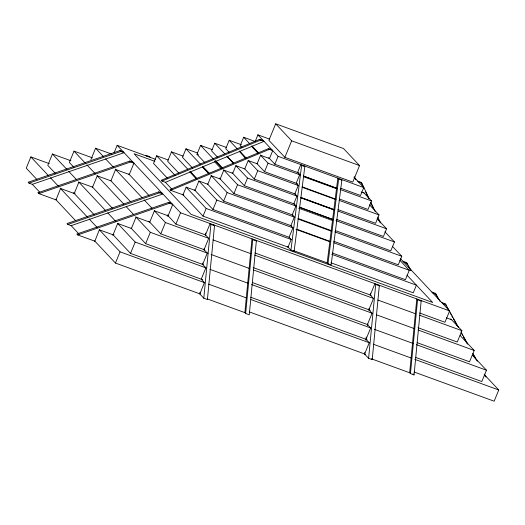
<?xml version="1.0" encoding="UTF-8"?>
<svg xmlns="http://www.w3.org/2000/svg" width="525" height="525" viewBox="0 0 525 525"><rect width="100%" height="100%" fill="white"/><g stroke="black" fill="none" stroke-linecap="round" stroke-linejoin="round"><path stroke-width="0.79" d="M199.959 292.327L199.802 293.947L203.805 298.207L207.408 299.526L214.508 225.698L213.727 224.877M202.617 264.698L202.775 263.071M204.022 250.071L204.179 248.443M205.433 235.443L205.662 233.002M203.805 298.207L210.906 224.385L210.131 223.558L205.485 234.892L208.707 238.324L204.061 249.657L207.29 253.089L202.643 264.423L205.872 267.855L201.226 279.188L204.448 282.621L199.848 293.842M244.88 312.651L251.974 238.829L252.748 239.649L256.351 240.968L249.257 314.79L245.654 313.478L244.88 312.651L207.395 298.974M245.654 313.478L252.748 239.649M364.763 352.446L364.606 354.067L368.609 358.326L372.205 359.638L379.306 285.817L378.532 284.99M365.932 340.252L366.247 337.004M367.336 325.625L367.493 324.004M368.826 310.183L368.977 308.562M370.23 295.562L370.466 293.121M368.609 358.326L375.703 284.504L374.929 283.677L370.283 295.011L373.511 298.443L368.865 309.776L372.087 313.208L367.441 324.542L370.67 327.974L366.023 339.301L369.252 342.74L364.645 353.962M409.677 372.77L416.778 298.942L417.552 299.768L421.155 301.081L414.054 374.909L410.452 373.59L409.677 372.77L371.431 358.818L372.205 359.638M410.452 373.59L417.552 299.768M304.001 165.775L304.808 166.628L294.118 251.377L290.929 250.215L301.619 165.467L300.812 164.614L297.577 172.508L299.67 174.74L296.179 183.245L298.279 185.476L294.84 193.863L296.933 196.094L293.79 203.772L295.883 206.003L292.241 214.876L294.341 217.101L290.843 225.632L292.937 227.857L289.085 237.261L291.178 239.485L288.041 247.137M327.16 262.868L337.851 178.119L338.651 178.979L341.841 180.141L331.15 264.889L327.967 263.721L327.16 262.868L294.085 250.799M327.967 263.721L338.651 178.979M49.324 163.656L30.857 156.916L26.25 168.144L36.907 179.484M70.921 160.762L52.428 154.022L47.782 165.349L55.611 173.677M92.472 157.854L74.005 151.121L69.359 162.448L73.848 167.226M90.937 159.554L95.583 148.221L111.753 154.12M114.056 152.88L117.16 145.327L155.695 159.383M94.71 241.132L77.713 234.938L76.867 234.032L168.61 202.374L169.457 203.273L172.751 204.474L168.098 215.808L154.403 210.807L149.756 222.141L136.054 217.14L131.407 228.473L117.705 223.473L113.059 234.806L99.356 229.806L94.881 241.08M168.197 159.994L156.647 155.781L153.51 163.433L167.423 178.231M200.117 293.947L115.454 263.058L120.054 251.836L99.297 229.747M183.041 156.069L171.491 151.856L167.639 161.254L178.828 173.165M202.762 279.746L130.528 253.398L135.181 242.064L117.843 223.624M203.352 264.679L145.655 243.633L150.301 232.299L135.713 216.779M197.518 153.011L185.975 148.805L182.477 157.329L192.485 167.98M204.665 249.874L160.775 233.861L165.421 222.534L154.245 210.643M204.802 162.619L196.967 154.278L200.602 145.405L212.139 149.612M183.008 194.821L186.145 187.169L195.037 190.418L198.896 181.013L207.788 184.262L211.286 175.731L220.178 178.979L223.821 170.107L232.719 173.348L235.863 165.677L244.762 168.919L248.207 160.532L257.106 163.78L260.59 155.275L269.489 158.524L272.731 150.623L269.312 149.376L268.564 148.575L169.982 189.545L170.73 190.339L183.776 195.097M205.879 235.036L175.895 224.096L180.541 212.769L117.16 145.327M226.275 147.407L214.745 143.207L211.601 150.878L217.711 157.382M241.467 144.775L229.182 140.293L225.743 148.68L229.103 152.257M288.514 247.308L203.031 216.123L206.168 208.477L186.139 187.162M289.177 237.293L212.966 209.495L216.825 200.091L198.916 181.04M255.163 141.461L243.666 137.268L240.181 145.773L241.841 147.538M291.336 225.809L223.624 201.108L227.122 192.583L210.998 175.422M255.255 141.31L257.9 134.846L269.377 139.033M293.134 215.198L233.92 193.594L237.556 184.721L223.558 169.831M295.07 204.238L244.361 185.738L247.511 178.067L235.85 165.657M275.678 123.795L268.898 140.319L284.885 157.336L352.767 182.096L359.546 165.572L343.56 148.562L275.678 123.795L291.664 140.812L359.546 165.572M295.759 194.198L254.31 179.077L257.749 170.691L248.227 160.558M297.511 183.73L264.554 171.708L268.045 163.203L260.288 154.954M299.322 173.152L274.844 164.22L278.086 156.319L257.9 134.846M284.885 157.336L291.664 140.812M299.585 207.172L332.916 219.509L332.502 220.526L298.653 208.182M329.884 241.277L329.831 241.717L295.982 229.373M353.942 177.122L363.766 187.576L360.524 195.477L340.633 188.219M363.766 192.701L371.523 200.95L368.032 209.455L339.675 199.113M369.508 204.802L379.03 214.935L375.592 223.322L337.975 209.6M377.147 218.754L386.584 228.795L383.434 236.473L336.564 219.378M384.917 231.82L394.433 241.953L390.79 250.825L335.423 230.626M392.333 246.238L401.783 256.298L398.285 264.823L333.651 241.244M399.761 260.177L409.27 270.296L405.418 279.694L332.286 253.017M400.26 258.405L449.623 310.925L444.977 322.258L419.606 313.005M450.732 318.8L461.902 330.691L457.255 342.018L417.985 327.692M460.163 335.527L474.187 350.451L469.54 361.784L417.224 342.7M472.493 355.34L486.465 370.217L481.819 381.544L415.57 357.381M484.162 374.456L498.75 389.977L494.143 401.205L414.1 372.002M263.255 140.542L259.836 139.296L161.254 180.259L162.008 181.059L165.428 182.306L171.806 189.092M162.008 181.059L260.59 140.096L264.009 141.343L165.428 182.306M170.73 190.339L269.312 149.376M123.224 151.778L119.93 150.577L28.192 182.241L29.039 183.14L32.333 184.341L39.749 192.235M29.039 183.14L120.783 151.482L124.071 152.683L32.333 184.341M55.886 199.828L38.896 193.633L38.049 192.727L129.787 161.063L133.081 162.264M38.896 193.633L130.64 161.969L133.928 163.17L129.281 174.503L115.579 169.503L110.932 180.836L97.23 175.836L92.584 187.162L78.881 182.168L74.235 193.495L60.532 188.501L56.057 199.769M73.625 193.712L75.167 193.174M162.041 193.082L158.753 191.881L67.01 223.545L67.856 224.451L71.151 225.652L79.098 234.104M67.856 224.451L159.6 192.787L162.894 193.988L71.151 225.652M77.713 234.938L169.457 203.273M112.448 235.016L113.991 234.485M167.199 216.116L168.742 215.585M268.564 148.575L271.983 149.822M357.663 181.079L361.082 182.326L361.83 183.127L369.114 198.601M358.411 181.88L361.83 183.127M278.086 156.319L363.766 187.576M301.619 165.467L304.808 166.628M361.102 191.94L364.068 193.023M303.509 176.059L336.702 188.252L336.512 188.724L303.437 176.656M268.045 163.203L300.234 174.95M303.299 176.065L337.03 188.37M340.095 189.486L371.523 200.95M257.749 170.691L298.43 185.535M302.151 186.828L336.046 199.257M339.117 200.373L379.03 214.935M302.098 187.261L335.173 199.323L335.226 198.896M196.967 154.278L198.502 154.836M300.812 197.452L333.972 209.606L333.834 209.928L300.759 197.859M247.511 178.067L297.452 196.284M300.523 197.407L334.333 209.738M338.179 211.142L386.584 228.795M237.556 184.721L296.002 206.043M299.847 207.447L332.916 219.509M335.987 220.631L394.433 241.953M154.868 161.339L134.085 153.759L191.015 214.331L432.692 302.492L406.947 275.107M227.122 192.583L294.827 217.284M297.905 218.407L331.761 230.757M334.838 231.879L401.783 256.298M298.088 219.056L331.163 231.125L331.249 230.475M402.944 261.26L406.238 262.461L407.085 263.36L411.055 270.526M403.791 262.159L407.085 263.36M216.825 200.091L293.035 227.896M296.809 229.208L329.982 241.375M333.834 242.78L409.27 270.296M206.168 208.477L291.651 239.662M331.695 254.271L416.404 285.167L413.267 292.819L330.868 262.762M431.904 292.077L435.199 293.278L436.045 294.177L440.016 301.343M432.758 292.976L436.045 294.177M168.61 202.374L171.898 203.575M441.761 302.564L445.056 303.765L445.902 304.671L458.614 327.587M442.614 303.47L445.902 304.671M180.541 212.769L449.623 310.925M210.906 224.385L214.508 225.698M375.703 284.504L379.306 285.817M446.335 317.855L451.664 319.797M255.078 252.984L371.168 295.332M165.421 222.534L208.543 238.265M213.078 239.918L250.898 253.719M254.75 255.124L373.347 298.384M377.875 300.037L415.702 313.832M419.547 315.236L461.902 330.691M253.181 267.573L370.237 310.275M150.301 232.299L207.998 253.345M211.076 254.474L249.539 268.505M253.391 269.909L372.632 313.405M376.458 314.803L414.179 328.565M418.025 329.963L474.187 350.451M38.049 192.727L39.362 193.207M252.591 282.64L367.986 324.739M135.181 242.064L206.049 267.921M209.902 269.325L248.423 283.375M251.501 284.504L370.913 328.059M374.273 329.287L413.28 343.521M416.364 344.643L486.465 370.217M250.707 297.235L367.034 339.675M120.054 251.836L204.724 282.719M208.569 284.123L246.297 297.885M250.904 299.565L369.442 342.805M373.288 344.21L411.095 358.004M414.855 359.376L498.75 389.977M249.382 311.916L365.603 354.316M341.033 179.287L341.841 180.141M420.374 300.261L421.155 301.081M259.836 139.296L260.59 140.096M268.675 157.657L274.844 164.22M258.746 152.965L251.869 145.996L251.672 146.468L258.051 153.254M243.666 137.268L249.762 143.752M251.974 146.107L258.622 153.182M256.797 163.459L264.554 171.708M246.218 158.169L239.479 151.252L245.72 158.379M229.182 140.293L237.024 148.641M239.269 151.023L245.989 158.176M244.23 168.354L254.31 179.077M233.33 162.737L227.141 156.391L233.389 163.505M214.745 143.207L224.739 153.838M226.964 156.201L233.625 163.295M232.142 172.738L244.361 185.738M222.554 168.007L216.175 161.214L215.093 160.821L214.679 161.838L221.058 168.623M200.602 145.405L213.485 159.108M215.158 160.893L221.878 168.039M413.057 373.839L414.054 374.909M293.317 250.517L294.118 251.377M287.293 246.343L290.929 250.215M219.358 178.106L233.92 193.594M209.482 173.434L202.565 166.451L202.355 166.963L208.733 173.749M185.975 148.805L200.432 164.187M202.657 166.55L209.331 173.65M207.5 183.953L223.624 201.108M255.577 240.142L256.351 240.968M196.921 178.657L190.168 171.734L190.03 172.082L196.402 178.868M171.491 151.856L187.72 169.129M189.958 171.511L196.678 178.657M194.499 189.84L212.966 209.495M156.647 155.781L175.009 175.324M150.34 157.428L149.559 156.601L145.963 155.288L146.737 156.115M182.444 194.217L203.031 216.123M119.93 150.577L120.783 151.482M129.787 161.063L130.64 161.969M158.753 191.881L159.6 192.787M128.776 173.965L148.969 195.451M167.252 214.902L175.895 224.096M95.583 148.221L103.405 156.548M105.637 158.924L113.676 167.475M115.139 169.03L141.953 197.564M144.191 199.94L152.014 208.268M110.486 180.357L130.6 201.764M148.903 221.235L160.775 233.861M74.005 151.121L85.227 163.058M86.907 164.85L95.32 173.801M97.007 175.593L123.933 204.245M126.177 206.633L133.612 214.548M92.361 186.926L112.553 208.412M131.066 228.113L145.655 243.633M52.428 154.022L66.964 169.49M68.644 171.268L76.473 179.602M78.711 181.978L105.545 210.538M107.782 212.914L115.795 221.445M73.5 192.714L94.192 214.725M112.639 234.36L130.528 253.398M30.857 156.916L48.247 175.422M50.492 177.811L58.347 186.165M60.027 187.957L87.518 217.212M89.197 218.997L97.447 227.778M55.42 199.185L75.62 220.677M94.697 240.968L115.454 263.058M460.996 331.885L467.749 344.059M472.907 353.371L477.277 361.246M484.424 374.135L486.012 377.002M445.056 303.765L446.25 305.911M447.044 307.348L449.426 311.647M450.22 313.077L451.014 314.508M451.808 315.938L452.602 317.376M453.397 318.806L457.761 326.681M461.337 333.126L462.532 335.278M463.326 336.709L465.708 341.007M466.502 342.438L467.296 343.868M473.255 354.611L475.637 358.91M484.372 374.666L485.559 376.812M435.199 293.278L438.375 299.007M406.238 262.461L407.426 264.607M408.22 266.044L409.014 267.474M409.808 268.905L410.602 270.336M370.847 202.289L375.355 211.87M377.783 217.028L380.553 222.928M361.082 182.326L363.851 188.226M365.59 191.907L368.708 198.542M370.788 202.965L373.216 208.123M378.768 219.916L379.805 222.127M354.493 176.794L355.878 179.74"/></g></svg>
